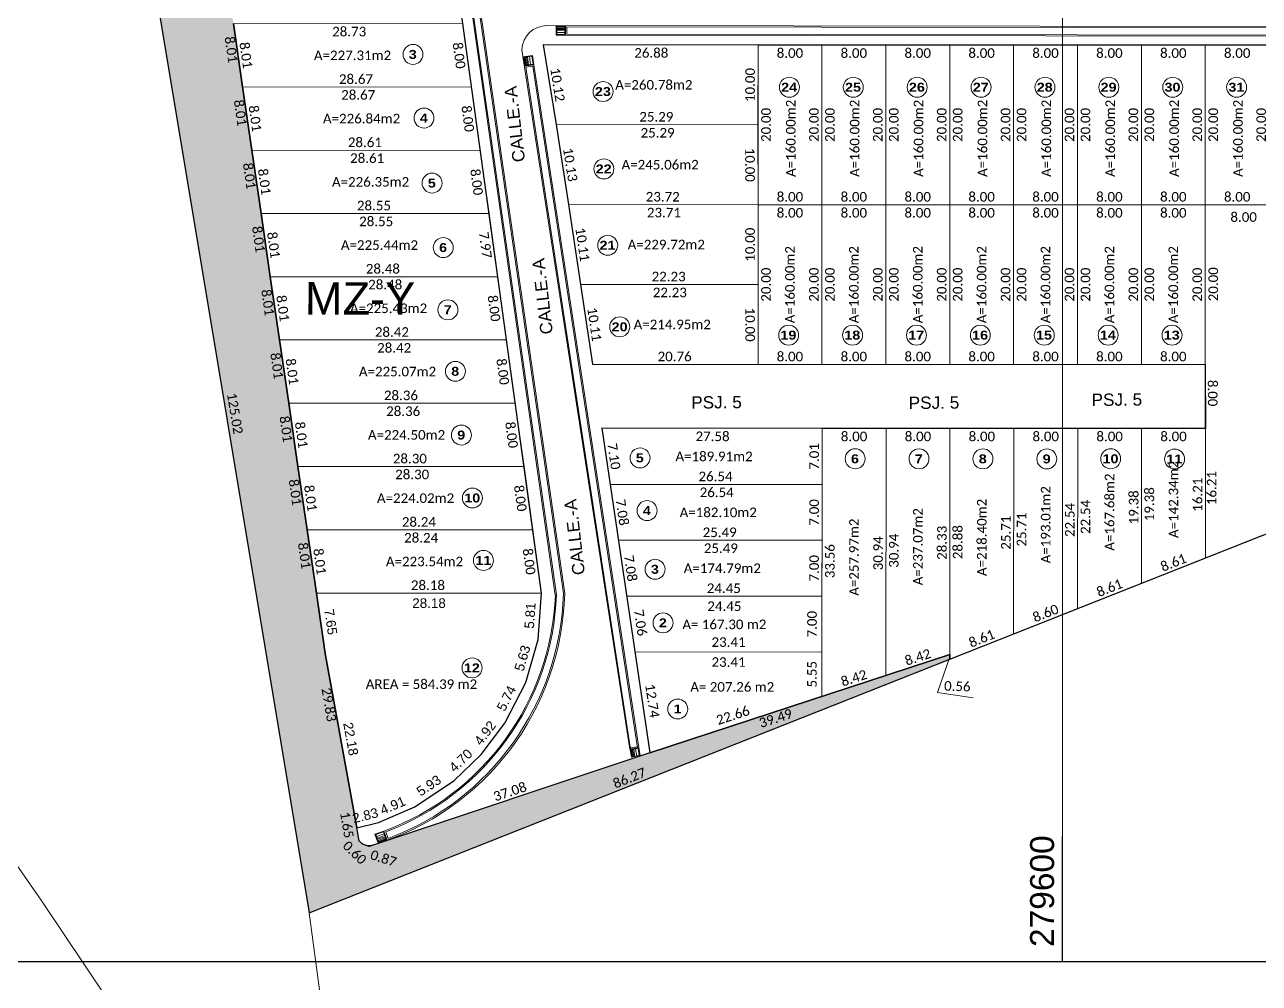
# Model space of a CAD drawing. Header units: inches. Extents: x 0 to 280406, y 0 to 9336832.
# Drawn here: x 279470.1 to 279624.6, y 9335876.8 to 9335996.8 of the extents above; entities that cross this region are included whole.
import ezdxf
from ezdxf.enums import TextEntityAlignment as Align

# ---------------------------------------------------------------- set-up
doc = ezdxf.new("R2010")
doc.units = ezdxf.units.IN
doc.header["$MEASUREMENT"] = 0
doc.linetypes.add('ACAD_ISO04W100', pattern=[30, 24, -3, 0, -3])
for name, color, linetype, lineweight in [('00-DISEÑO LOTES JOSE', 5, 'Continuous', 20), ('circulos', 7, 'Continuous', 15), ('corte vias', 21, 'ACAD_ISO04W100', 0), ('LOTES', 1, 'Continuous', 30), ('manzanas', 5, 'Continuous', 30), ('MANZANAS-ORIGINALES', 147, 'Continuous', 9), ('MATRIZ', 5, 'Continuous', 30), ('nombre de calles', 30, 'Continuous', 30), ('numero lote', 7, 'Continuous', 20)]:
    doc.layers.add(name, color=color, linetype=linetype, lineweight=lineweight)
for name, color, linetype in [('CENTRO', 6, 'Continuous'), ('COORD', 7, 'Continuous'), ('Cotas', 7, 'Continuous'), ('GRILLA', 7, 'Continuous'), ('textc', 255, 'Continuous')]:
    doc.layers.add(name, color=color, linetype=linetype)
doc.styles.add('Legend', font='calibri.ttf')
doc.styles.add('SAMUEL', font='')
doc.styles.get("Standard").update_dxf_attribs({"font": 'arial.ttf'})
doc.styles.add('ttt', font='swissko.ttf')
doc.styles.get('SAMUEL').set_extended_font_data('Arial Black')
doc.dimstyles.get("Standard").update_dxf_attribs({"dimtxt": 0.18, "dimasz": 0.18, "dimexe": 0.18, "dimexo": 0.0625, "dimgap": 0.09, "dimtad": 0, "dimtih": 1, "dimtoh": 1, "dimdec": 4, "dimzin": 0, "dimdsep": 46, "dimtxsty": 'Standard', "dimcen": 0.09, "dimadec": 0, "dimazin": 0, "dimtfac": 1, "dimtdec": 4, "dimtofl": 0, "dimtmove": 0, "dimatfit": 3, "dimfxl": 1, "dimtolj": 1, "dimtzin": 0, "dimarcsym": 0})

# ---------------------------------------------------------------- blocks, each defined once
blk = doc.blocks.new('sdfg')
at = {"layer": 'corte vias', "lineweight": 20}
for p, q in [((300052.29, 9335305.17), (300053.42, 9335305.56)), ((300052.68, 9335304.04), (300052.29, 9335305.17)), ((300053.42, 9335305.56), (300053.82, 9335304.43))]:
    blk.add_line(p, q, dxfattribs=at)
at = {"layer": 'MANZANAS-ORIGINALES'}
for p, q in [((300050.01, 9335305.95), (300050.3, 9335304.32)), ((300052.4, 9335305.12), (300053.37, 9335305.45)), ((300052.4, 9335305.12), (300052.77, 9335304.07)), ((300053.45, 9335305.22), (300052.48, 9335304.89)), ((300053.52, 9335304.99), (300052.56, 9335304.66)), ((300053.57, 9335304.86), (300052.61, 9335304.53)), ((300053.62, 9335304.73), (300052.65, 9335304.4)), ((300053.66, 9335304.6), (300052.7, 9335304.26)), ((300053.37, 9335305.45), (300053.73, 9335304.4)), ((300053.69, 9335304.5), (300052.73, 9335304.17)), ((300053.73, 9335304.41), (300052.76, 9335304.08))]:
    blk.add_line(p, q, dxfattribs=at)
for points in [[(300064.98, 9335420.06), (300064.98, 9335420.06), (300063.35, 9335414.69), (300074.83, 9335335.13)], [(300065.08, 9335419.87), (300063.51, 9335414.68), (300074.98, 9335335.15)], [(300065.08, 9335419.87), (300065.94, 9335419.61), (300064.35, 9335414.35), (300075.86, 9335335.32)], [(300064.98, 9335420.06), (300066.13, 9335419.71), (300064.5, 9335414.34), (300076.01, 9335335.34)]]:
    blk.add_lwpolyline(points, dxfattribs=at)
for points in [[(300052.09, 9335303.85, 0.324143), (300076.01, 9335335.34)], [(300053.42, 9335305.56, 0.303488), (300074.85, 9335335.13)], [(300074.98, 9335335.15, -0.302159), (300053.65, 9335305.47), (300053.94, 9335304.64, 0.304775), (300075.86, 9335335.32)]]:
    blk.add_lwpolyline(points, format="xyb", dxfattribs=at)
blk.add_arc((300051.54, 9335305.42), 1.66, 221.2272, 289.1919, dxfattribs=at)
blk = doc.blocks.new('*D13')
at = {"layer": 'COORD', "color": 0, "lineweight": -2, "transparency": 16777216}
blk.add_line((279600, 9335879.57), (279600, 9335895.17), dxfattribs=at)
at = {"layer": 'Defpoints', "color": 0, "transparency": 16777216}
for p in [(279600, 9335880.51), (279600, 9335879.51), (0, 0)]:
    blk.add_point(p, dxfattribs=at)
at = {"layer": 'COORD', "color": 0, "lineweight": 0, "transparency": 16777216, "insert": (279597.47, 9335888.34), "char_height": 3, "attachment_point": 5, "rotation": 90}
blk.add_mtext('\\A1;279600', dxfattribs=at)
blk = doc.blocks.new('*D14')
at = {"layer": 'COORD', "color": 0, "lineweight": -2, "transparency": 16777216}
blk.add_line((279600, 9336616.04), (279600, 9336600.44), dxfattribs=at)
at = {"layer": 'Defpoints', "color": 0, "transparency": 16777216}
for p in [(279600, 9336616.1), (279600, 9336615.1), (0, 0)]:
    blk.add_point(p, dxfattribs=at)
at = {"layer": 'COORD', "color": 0, "lineweight": 0, "transparency": 16777216, "insert": (279597.47, 9336607.27), "char_height": 3, "attachment_point": 5, "rotation": 90}
blk.add_mtext('\\A1;279600', dxfattribs=at)
blk = doc.blocks.new('*D15')
at = {"layer": 'COORD', "color": 0, "lineweight": -2, "transparency": 16777216}
blk.add_line((279750, 9335879.57), (279750, 9335895.17), dxfattribs=at)
at = {"layer": 'Defpoints', "color": 0, "transparency": 16777216}
for p in [(279750, 9335880.51), (279750, 9335879.51), (0, 0)]:
    blk.add_point(p, dxfattribs=at)
at = {"layer": 'COORD', "color": 0, "lineweight": 0, "transparency": 16777216, "insert": (279747.47, 9335888.34), "char_height": 3, "attachment_point": 5, "rotation": 90}
blk.add_mtext('\\A1;279750', dxfattribs=at)
blk = doc.blocks.new('*D16')
at = {"layer": 'COORD', "color": 0, "lineweight": -2, "transparency": 16777216}
blk.add_line((279750, 9336616.04), (279750, 9336600.44), dxfattribs=at)
at = {"layer": 'Defpoints', "color": 0, "transparency": 16777216}
for p in [(279750, 9336616.1), (279750, 9336615.1), (0, 0)]:
    blk.add_point(p, dxfattribs=at)
at = {"layer": 'COORD', "color": 0, "lineweight": 0, "transparency": 16777216, "insert": (279747.47, 9336607.27), "char_height": 3, "attachment_point": 5, "rotation": 90}
blk.add_mtext('\\A1;279750', dxfattribs=at)
blk = doc.blocks.new('*D17')
at = {"layer": 'COORD', "color": 0, "lineweight": -2, "transparency": 16777216}
blk.add_line((279900, 9335879.57), (279900, 9335895.17), dxfattribs=at)
at = {"layer": 'Defpoints', "color": 0, "transparency": 16777216}
for p in [(279900, 9335880.51), (279900, 9335879.51), (0, 0)]:
    blk.add_point(p, dxfattribs=at)
at = {"layer": 'COORD', "color": 0, "lineweight": 0, "transparency": 16777216, "insert": (279897.47, 9335888.34), "char_height": 3, "attachment_point": 5, "rotation": 90}
blk.add_mtext('\\A1;279900', dxfattribs=at)
blk = doc.blocks.new('*D18')
at = {"layer": 'COORD', "color": 0, "lineweight": -2, "transparency": 16777216}
blk.add_line((279900, 9336616.04), (279900, 9336600.44), dxfattribs=at)
at = {"layer": 'Defpoints', "color": 0, "transparency": 16777216}
for p in [(279900, 9336616.1), (279900, 9336615.1), (0, 0)]:
    blk.add_point(p, dxfattribs=at)
at = {"layer": 'COORD', "color": 0, "lineweight": 0, "transparency": 16777216, "insert": (279897.47, 9336607.27), "char_height": 3, "attachment_point": 5, "rotation": 90}
blk.add_mtext('\\A1;279900', dxfattribs=at)
blk = doc.blocks.new('*D20')
at = {"layer": 'COORD', "color": 0, "lineweight": -2, "transparency": 16777216}
blk.add_line((279995.36, 9336000), (279977.48, 9336000), dxfattribs=at)
at = {"layer": 'Defpoints', "color": 0, "transparency": 16777216}
for p in [(279994.42, 9336000), (279995.42, 9336000), (0, 0)]:
    blk.add_point(p, dxfattribs=at)
at = {"layer": 'COORD', "color": 0, "lineweight": 0, "transparency": 16777216, "insert": (279985.45, 9336002.53), "char_height": 3, "attachment_point": 5}
blk.add_mtext('\\A1;9336000', dxfattribs=at)
blk = doc.blocks.new('*D22')
at = {"layer": 'COORD', "color": 0, "lineweight": -2, "transparency": 16777216}
blk.add_line((279995.36, 9336150), (279977.48, 9336150), dxfattribs=at)
at = {"layer": 'Defpoints', "color": 0, "transparency": 16777216}
for p in [(279994.42, 9336150), (279995.42, 9336150), (0, 0)]:
    blk.add_point(p, dxfattribs=at)
at = {"layer": 'COORD', "color": 0, "lineweight": 0, "transparency": 16777216, "insert": (279985.45, 9336152.53), "char_height": 3, "attachment_point": 5}
blk.add_mtext('\\A1;9336150', dxfattribs=at)
blk = doc.blocks.new('*D24')
at = {"layer": 'COORD', "color": 0, "lineweight": -2, "transparency": 16777216}
blk.add_line((279995.36, 9336300), (279977.48, 9336300), dxfattribs=at)
at = {"layer": 'Defpoints', "color": 0, "transparency": 16777216}
for p in [(279994.42, 9336300), (279995.42, 9336300), (0, 0)]:
    blk.add_point(p, dxfattribs=at)
at = {"layer": 'COORD', "color": 0, "lineweight": 0, "transparency": 16777216, "insert": (279985.45, 9336302.53), "char_height": 3, "attachment_point": 5}
blk.add_mtext('\\A1;9336300', dxfattribs=at)
blk = doc.blocks.new('*D26')
at = {"layer": 'COORD', "color": 0, "lineweight": -2, "transparency": 16777216}
blk.add_line((279995.36, 9336450), (279977.48, 9336450), dxfattribs=at)
at = {"layer": 'Defpoints', "color": 0, "transparency": 16777216}
for p in [(279994.42, 9336450), (279995.42, 9336450), (0, 0)]:
    blk.add_point(p, dxfattribs=at)
at = {"layer": 'COORD', "color": 0, "lineweight": 0, "transparency": 16777216, "insert": (279985.45, 9336452.53), "char_height": 3, "attachment_point": 5}
blk.add_mtext('\\A1;9336450', dxfattribs=at)
blk = doc.blocks.new('*D28')
at = {"layer": 'COORD', "color": 0, "lineweight": -2, "transparency": 16777216}
blk.add_line((279995.36, 9336600), (279977.48, 9336600), dxfattribs=at)
at = {"layer": 'Defpoints', "color": 0, "transparency": 16777216}
for p in [(279994.42, 9336600), (279995.42, 9336600), (0, 0)]:
    blk.add_point(p, dxfattribs=at)
at = {"layer": 'COORD', "color": 0, "lineweight": 0, "transparency": 16777216, "insert": (279985.45, 9336602.53), "char_height": 3, "attachment_point": 5}
blk.add_mtext('\\A1;9336600', dxfattribs=at)

msp = doc.modelspace()

# ---------------------------------------------------------------- hatches: boundary and pattern name
at = {"layer": 'manzanas'}
h = msp.add_hatch(color=3, dxfattribs=at)
h.dxf.hatch_style = 1
h.paths.add_polyline_path([(279505.68, 9335885.64), (279585.89, 9335917.4), (279585.89, 9335917.96), (279548.35, 9335905.68), (279513.18, 9335893.95), (279512.36, 9335894.22), (279511.93, 9335894.64), (279511.64, 9335896.26), (279507.7, 9335918.09), (279506.6, 9335925.66), (279505.44, 9335933.58), (279504.28, 9335941.51), (279503.13, 9335949.44), (279501.97, 9335957.36), (279500.81, 9335965.28), (279499.66, 9335973.21), (279498.5, 9335981.13), (279497.34, 9335989.05), (279496.19, 9335996.97), (279495.03, 9336004.89), (279494.91, 9336005.72), (279497.68, 9336014.26), (279526.66, 9336014.33), (279528.27, 9336019.66), (279499.45, 9336019.69), (279501.94, 9336027.35), (279504.42, 9336035.01), (279506.91, 9336042.66), (279509.4, 9336050.32), (279511.9, 9336058.02), (279514.72, 9336065.64), (279517.55, 9336073.29), (279520.38, 9336080.95), (279523.21, 9336088.61), (279526.04, 9336096.26), (279528.87, 9336103.92), (279531.7, 9336111.58), (279534.53, 9336119.23), (279537.36, 9336126.89), (279540.19, 9336134.55), (279543.65, 9336143.93), (279545.62, 9336153.49), (279547.26, 9336161.31), (279548.84, 9336168.97), (279550.46, 9336176.63), (279552.06, 9336184.29), (279553.6, 9336191.67), (279555.59, 9336201.23), (279583.23, 9336201.47), (279584.77, 9336207.35), (279556.82, 9336207.11), (279557.51, 9336210.4), (279559.73, 9336226.98), (279562.14, 9336245.03), (279564.27, 9336260.92), (279566.28, 9336276.82), (279568.13, 9336292.71), (279570.91, 9336316.55), (279572.76, 9336332.44), (279574.72, 9336349.44), (279574.26, 9336349.45), (279560.94, 9336348.33), (279545.04, 9336347), (279546.95, 9336369.69), (279547.62, 9336377.63), (279548.35, 9336386.19), (279557.88, 9336405.48), (279564.79, 9336419.48), (279568.15, 9336426.48), (279577.5, 9336447.48), (279586.84, 9336468.48), (279593.07, 9336482.48), (279596.2, 9336489.48), (279599.74, 9336496.48), (279603.79, 9336504.48), (279611.9, 9336520.48), (279623.31, 9336520.48), (279612.05, 9336529.38), (279611.19, 9336528.07), (279587.54, 9336481.36), (279558.71, 9336416.55), (279539.78, 9336378.25), (279536.48, 9336339.06), (279565.69, 9336341.51), (279554.87, 9336261.67), (279537.78, 9336157.13), (279536.85, 9336148.55), (279533.04, 9336137.17), (279485.13, 9336008.96)])
h.paths.add_polyline_path([(279550.73, 9336212.51, -1), (279553.22, 9336212.51, -1)], flags=16)
h.paths.add_polyline_path([(279510.98, 9336017.95), (279515.91, 9336017.94), (279515.91, 9336019.79), (279510.99, 9336019.79)], flags=24)
h.paths.add_polyline_path([(279566.69, 9336201.53), (279571.61, 9336201.57), (279571.6, 9336203.42), (279566.67, 9336203.38)], flags=24)
h.paths.add_polyline_path([(279614.65, 9336520.65), (279619.57, 9336520.65), (279619.57, 9336522.46), (279614.65, 9336522.46)], flags=24)
h.paths.add_polyline_path([(279547.64, 9336184.05), (279550, 9336195.15), (279548.19, 9336195.53), (279545.84, 9336184.44)], flags=24)
h.paths.add_polyline_path([(279606.32, 9336509.43), (279608.55, 9336513.82), (279606.9, 9336514.65), (279604.68, 9336510.26)], flags=25)
h.paths.add_polyline_path([(279600.62, 9336498.27), (279602.42, 9336501.8), (279600.77, 9336502.64), (279598.98, 9336499.1)], flags=24)
h.paths.add_polyline_path([(279596.89, 9336490.94), (279598.68, 9336494.47), (279597.03, 9336495.31), (279595.24, 9336491.77)], flags=24)
h.paths.add_polyline_path([(279593.71, 9336484.01), (279595.33, 9336487.63), (279593.64, 9336488.38), (279592.03, 9336484.76)], flags=24)
h.paths.add_polyline_path([(279588.56, 9336472.43), (279590.56, 9336476.93), (279588.87, 9336477.68), (279586.87, 9336473.18)], flags=24)
h.paths.add_polyline_path([(279581.15, 9336455.77), (279583.16, 9336460.27), (279581.47, 9336461.02), (279579.47, 9336456.52)], flags=24)
h.paths.add_polyline_path([(279571.18, 9336433.96), (279573.18, 9336438.46), (279571.49, 9336439.21), (279569.49, 9336434.71)], flags=24)
h.paths.add_polyline_path([(279565.73, 9336421.56), (279567.44, 9336425.13), (279565.81, 9336425.91), (279564.1, 9336422.34)], flags=24)
h.paths.add_polyline_path([(279559.78, 9336409.69), (279561.96, 9336414.11), (279560.3, 9336414.92), (279558.12, 9336410.51)], flags=24)
h.paths.add_polyline_path([(279551.06, 9336392.59), (279553.24, 9336397), (279551.59, 9336397.82), (279549.4, 9336393.4)], flags=24)
h.paths.add_polyline_path([(279547.81, 9336380.42), (279548.15, 9336384.37), (279546.31, 9336384.53), (279545.98, 9336380.58)], flags=24)
h.paths.add_polyline_path([(279546.94, 9336370.64), (279547.27, 9336374.59), (279545.44, 9336374.74), (279545.1, 9336370.79)], flags=24)
h.paths.add_polyline_path([(279545.64, 9336355.28), (279546.05, 9336360.18), (279544.23, 9336360.34), (279543.81, 9336355.43)], flags=24)
h.paths.add_polyline_path([(279550.56, 9336345.54), (279555.47, 9336345.95), (279555.32, 9336347.79), (279550.41, 9336347.37)], flags=24)
h.paths.add_polyline_path([(279565.08, 9336346.77), (279569.99, 9336347.18), (279569.84, 9336349.02), (279564.93, 9336348.61)], flags=24)
h.paths.add_polyline_path([(279571.24, 9336347.58), (279575.21, 9336347.49), (279575.25, 9336349.34), (279571.29, 9336349.43)], flags=24)
h.paths.add_polyline_path([(279573.34, 9336337.07), (279573.9, 9336341.95), (279572.1, 9336342.16), (279571.53, 9336337.28)], flags=25)
h.paths.add_polyline_path([(279571.4, 9336320.8), (279571.97, 9336325.69), (279570.14, 9336325.91), (279569.57, 9336321.02)], flags=24)
h.paths.add_polyline_path([(279569.3, 9336301.86), (279569.87, 9336306.75), (279568.04, 9336306.97), (279567.47, 9336302.08)], flags=25)
h.paths.add_polyline_path([(279566.68, 9336280.17), (279567.25, 9336285.06), (279565.42, 9336285.27), (279564.85, 9336280.38)], flags=25)
h.paths.add_polyline_path([(279564.87, 9336265.36), (279565.49, 9336270.25), (279563.66, 9336270.48), (279563.04, 9336265.59)], flags=25)
h.paths.add_polyline_path([(279562.71, 9336249.26), (279563.36, 9336254.14), (279561.54, 9336254.39), (279560.88, 9336249.5)], flags=25)
h.paths.add_polyline_path([(279560.41, 9336232.45), (279561.06, 9336237.34), (279559.23, 9336237.58), (279558.58, 9336232.7)], flags=24)
h.paths.add_polyline_path([(279558.21, 9336215.32), (279558.87, 9336220.2), (279557.04, 9336220.44), (279556.39, 9336215.56)], flags=24)
h.paths.add_polyline_path([(279556.72, 9336207.06), (279557.53, 9336210.94), (279555.73, 9336211.32), (279554.92, 9336207.44)], flags=24)
h.paths.add_polyline_path([(279567.61, 9336205.6), (279572.54, 9336205.64), (279572.52, 9336207.49), (279567.6, 9336207.45)], flags=24)
h.paths.add_polyline_path([(279583.52, 9336201.77), (279584.52, 9336205.61), (279582.74, 9336206.07), (279581.73, 9336202.24)], flags=25)
h.paths.add_polyline_path([(279554.51, 9336193.51), (279555.32, 9336197.39), (279553.52, 9336197.77), (279552.71, 9336193.89)], flags=25)
h.paths.add_polyline_path([(279552.5, 9336185.3), (279553.31, 9336189.18), (279551.52, 9336189.55), (279550.71, 9336185.67)], flags=25)
h.paths.add_polyline_path([(279550.8, 9336178.59), (279551.61, 9336182.48), (279549.8, 9336182.85), (279548.99, 9336178.97)], flags=24)
h.paths.add_polyline_path([(279549.66, 9336171.54), (279550.48, 9336175.42), (279548.68, 9336175.81), (279547.85, 9336171.93)], flags=25)
h.paths.add_polyline_path([(279547.78, 9336163.87), (279548.59, 9336167.75), (279546.78, 9336168.12), (279545.98, 9336164.24)], flags=25)
h.paths.add_polyline_path([(279546.15, 9336156.37), (279546.96, 9336160.25), (279545.15, 9336160.63), (279544.34, 9336156.75)], flags=24)
h.paths.add_polyline_path([(279544.42, 9336147.69), (279545.23, 9336151.57), (279543.42, 9336151.94), (279542.62, 9336148.06)], flags=25)
h.paths.add_polyline_path([(279541.26, 9336137.49), (279542.96, 9336142.11), (279541.23, 9336142.75), (279539.53, 9336138.12)], flags=24)
h.paths.add_polyline_path([(279538.47, 9336129.8), (279539.84, 9336133.52), (279538.11, 9336134.16), (279536.74, 9336130.44)], flags=25)
h.paths.add_polyline_path([(279535.67, 9336122.14), (279537.04, 9336125.86), (279535.31, 9336126.5), (279533.94, 9336122.78)], flags=25)
h.paths.add_polyline_path([(279532.86, 9336114.48), (279534.24, 9336118.2), (279532.51, 9336118.84), (279531.13, 9336115.12)], flags=25)
h.paths.add_polyline_path([(279530.05, 9336106.82), (279531.43, 9336110.54), (279529.7, 9336111.18), (279528.32, 9336107.46)], flags=25)
h.paths.add_polyline_path([(279527.24, 9336099.16), (279528.61, 9336102.88), (279526.88, 9336103.52), (279525.51, 9336099.8)], flags=25)
h.paths.add_polyline_path([(279524.42, 9336091.5), (279525.8, 9336095.22), (279524.07, 9336095.86), (279522.69, 9336092.14)], flags=25)
h.paths.add_polyline_path([(279521.6, 9336083.84), (279522.98, 9336087.56), (279521.25, 9336088.2), (279519.87, 9336084.48)], flags=25)
h.paths.add_polyline_path([(279518.78, 9336076.18), (279520.16, 9336079.9), (279518.43, 9336080.54), (279517.05, 9336076.82)], flags=25)
h.paths.add_polyline_path([(279515.96, 9336068.52), (279517.33, 9336072.24), (279515.6, 9336072.88), (279514.23, 9336069.16)], flags=25)
h.paths.add_polyline_path([(279513.14, 9336060.88), (279514.52, 9336064.6), (279512.79, 9336065.24), (279511.41, 9336061.52)], flags=25)
h.paths.add_polyline_path([(279510.57, 9336053.23), (279511.8, 9336057), (279510.04, 9336057.57), (279508.82, 9336053.8)], flags=25)
h.paths.add_polyline_path([(279508.08, 9336045.55), (279509.3, 9336049.33), (279507.55, 9336049.9), (279506.33, 9336046.12)], flags=25)
h.paths.add_polyline_path([(279505.6, 9336037.89), (279506.82, 9336041.67), (279505.07, 9336042.24), (279503.84, 9336038.46)], flags=25)
h.paths.add_polyline_path([(279503.11, 9336030.24), (279504.34, 9336034.01), (279502.58, 9336034.58), (279501.36, 9336030.81)], flags=25)
h.paths.add_polyline_path([(279500.45, 9336022.5), (279501.68, 9336026.27), (279499.92, 9336026.84), (279498.7, 9336023.07)], flags=25)
h.paths.add_polyline_path([(279526.84, 9336015.16), (279527.98, 9336018.95), (279526.25, 9336019.48), (279525.1, 9336015.69)], flags=24)
h.paths.add_polyline_path([(279509.9, 9336014.34), (279514.82, 9336014.36), (279514.82, 9336016.2), (279509.89, 9336016.19)], flags=24)
h.paths.add_polyline_path([(279495.75, 9336008.52), (279496.97, 9336012.3), (279495.22, 9336012.86), (279493.99, 9336009.09)], flags=24)
h.paths.add_polyline_path([(279492.66, 9336007.86), (279493.24, 9336003.93), (279495.06, 9336004.2), (279494.49, 9336008.12)], flags=24)
h.paths.add_polyline_path([(279493.58, 9336003.47), (279494.16, 9335999.55), (279495.98, 9335999.81), (279495.41, 9336003.74)], flags=24)
h.paths.add_polyline_path([(279494.72, 9335995.55), (279495.3, 9335991.63), (279497.12, 9335991.89), (279496.55, 9335995.82)], flags=24)
h.paths.add_polyline_path([(279495.86, 9335987.63), (279496.44, 9335983.71), (279498.26, 9335983.98), (279497.69, 9335987.9)], flags=24)
h.paths.add_polyline_path([(279497.01, 9335979.71), (279497.58, 9335975.79), (279499.41, 9335976.06), (279498.83, 9335979.98)], flags=24)
h.paths.add_polyline_path([(279498.15, 9335971.8), (279498.72, 9335967.87), (279500.55, 9335968.14), (279499.98, 9335972.06)], flags=24)
h.paths.add_polyline_path([(279499.3, 9335963.88), (279499.87, 9335959.95), (279501.69, 9335960.22), (279501.12, 9335964.14)], flags=24)
h.paths.add_polyline_path([(279500.44, 9335955.95), (279501.01, 9335952.03), (279502.84, 9335952.3), (279502.27, 9335956.22)], flags=24)
h.paths.add_polyline_path([(279501.59, 9335948.03), (279502.16, 9335944.1), (279503.99, 9335944.37), (279503.41, 9335948.3)], flags=24)
h.paths.add_polyline_path([(279502.74, 9335940.1), (279503.31, 9335936.18), (279505.13, 9335936.45), (279504.56, 9335940.37)], flags=24)
h.paths.add_polyline_path([(279503.88, 9335932.18), (279504.46, 9335928.26), (279506.28, 9335928.52), (279505.71, 9335932.45)], flags=24)
h.paths.add_polyline_path([(279506.84, 9335913.96), (279507.67, 9335909.11), (279509.49, 9335909.42), (279508.66, 9335914.28)], flags=24)
h.paths.add_polyline_path([(279509.16, 9335898.44), (279509.84, 9335894.53), (279511.66, 9335894.85), (279510.98, 9335898.75)], flags=24)
h.paths.add_polyline_path([(279509.33, 9335893.89), (279512.17, 9335891.12), (279513.45, 9335892.44), (279510.61, 9335895.21)], flags=24)
h.paths.add_polyline_path([(279512.82, 9335892.19), (279516.59, 9335890.95), (279517.16, 9335892.7), (279513.4, 9335893.94)], flags=24)
h.paths.add_polyline_path([(279562.04, 9335908.34), (279566.72, 9335909.87), (279566.15, 9335911.63), (279561.47, 9335910.1)], flags=24)
h.paths.add_polyline_path([(279543.83, 9335900.76), (279548.41, 9335902.57), (279547.73, 9335904.28), (279543.15, 9335902.47)], flags=24)
h.paths.add_polyline_path([(279495, 9335950.9), (279495.96, 9335945.09), (279497.78, 9335945.4), (279496.82, 9335951.2)], flags=24)
h.paths.add_polyline_path([(279510.21, 9336070.64), (279512.27, 9336076.15), (279510.54, 9336076.8), (279508.48, 9336071.29)], flags=24)
h.paths.add_polyline_path([(279536.17, 9336140.95), (279537.73, 9336145.62), (279535.98, 9336146.21), (279534.42, 9336141.54)], flags=24)
h.paths.add_polyline_path([(279538.91, 9336151.62), (279539.33, 9336155.56), (279537.5, 9336155.76), (279537.07, 9336151.82)], flags=24)
h.paths.add_polyline_path([(279547.38, 9336205.26), (279548.33, 9336211.06), (279546.51, 9336211.36), (279545.56, 9336205.55)], flags=24)
h.paths.add_polyline_path([(279561.68, 9336297.85), (279562.34, 9336302.73), (279560.51, 9336302.98), (279559.85, 9336298.1)], flags=24)
h.paths.add_polyline_path([(279539.6, 9336355.12), (279540.01, 9336360.03), (279538.18, 9336360.18), (279537.76, 9336355.28)], flags=24)
h.paths.add_polyline_path([(279549.35, 9336393.79), (279551.53, 9336398.2), (279549.88, 9336399.01), (279547.71, 9336394.6)], flags=24)
h.paths.add_polyline_path([(279573.56, 9336445.34), (279575.56, 9336449.84), (279573.88, 9336450.59), (279571.88, 9336446.09)], flags=24)
h.paths.add_polyline_path([(279599.3, 9336500.99), (279601.52, 9336505.38), (279599.87, 9336506.22), (279597.65, 9336501.82)], flags=24)
h.paths.add_polyline_path([(279611.58, 9336525.11), (279613.75, 9336528.43), (279612.22, 9336529.43), (279610.05, 9336526.12)], flags=9)
h.paths.add_polyline_path([(279614.97, 9336524.75), (279618.83, 9336521.7), (279619.97, 9336523.15), (279616.11, 9336526.2)], flags=24)
h.paths.add_polyline_path([(279551.14, 9336211.66), (279552.76, 9336211.67), (279552.75, 9336213.38), (279551.14, 9336213.37)], flags=8)
h.paths.add_polyline_path([(279553.4, 9336236.04), (279549.24, 9336215.45), (279555.22, 9336214.25), (279559.37, 9336234.83)], flags=24)

# ---------------------------------------------------------------- linework, layer by layer
at = {"layer": '00-DISEÑO LOTES JOSE', "color": 1, "ltscale": 2}
for points in [[(279546.79, 9335906.43), (279545.91, 9335906.27)], [(279548.79, 9335902.73), (279548.79, 9335902.73)]]:
    msp.add_lwpolyline(points, dxfattribs=at)
at = {"layer": 'CENTRO', "color": 0, "lineweight": 5}
for points in [[(279512.55, 9335834.31), (279505.68, 9335885.64), (279485.13, 9336008.96), (279533.04, 9336137.17), (279536.85, 9336148.55), (279537.78, 9336157.13), (279554.87, 9336261.67), (279565.69, 9336341.51), (279536.48, 9336339.06), (279443.61, 9336313.19), (279443.61, 9336313.2), (279393.44, 9336299.7), (279348.07, 9336285.67), (279344.3, 9336207.93), (279385.4, 9336111.94), (279371.94, 9336034.53), (279417.7, 9335965.44), (279472.11, 9335887.22), (279488.66, 9335862.57), (279495.92, 9335850.53), (279500.43, 9335844.17), (279504.85, 9335838), (279507.79, 9335834.31)], [(279793.88, 9335834.31), (279854.1, 9335879.98), (279889.68, 9335907.74), (279925.79, 9335940.03), (279937.02, 9335948.53), (279928.08, 9336052.89), (279505.68, 9335885.64), (279512.55, 9335834.31)]]:
    msp.add_lwpolyline(points, dxfattribs=at)
at = {"layer": 'circulos', "color": 250}
for centre in [(279518.68, 9335993.11), (279542.48, 9335988.46), (279565.81, 9335989), (279573.81, 9335989), (279581.81, 9335989), (279589.81, 9335989), (279597.81, 9335989), (279605.81, 9335989), (279613.81, 9335989), (279621.81, 9335989), (279520.06, 9335985.14), (279542.58, 9335978.77), (279521.07, 9335977), (279522.47, 9335968.92), (279543.06, 9335969.21), (279523.05, 9335961.13), (279544.57, 9335959), (279565.72, 9335957.96), (279573.72, 9335957.96), (279581.72, 9335957.96), (279589.72, 9335957.96), (279597.72, 9335957.96), (279605.72, 9335957.96), (279613.72, 9335957.96), (279523.99, 9335953.43), (279524.74, 9335945.45), (279547.11, 9335942.59), (279574.04, 9335942.48), (279582.04, 9335942.47), (279590.04, 9335942.47), (279598.04, 9335942.46), (279606.04, 9335942.48), (279614.04, 9335942.45), (279526.12, 9335937.57), (279547.99, 9335935.99), (279527.5, 9335929.75), (279548.99, 9335928.64), (279549.99, 9335921.94), (279526.08, 9335916.3), (279551.83, 9335911.15)]:
    msp.add_circle(centre, 1.25, dxfattribs=at)
at = {"layer": 'corte vias', "lineweight": 20}
for p, q in [((279536.59, 9335995.52), (279536.59, 9335996.72)), ((279537.79, 9335996.72), (279537.79, 9335995.51)), ((279537.79, 9335995.51), (279536.59, 9335995.52)), ((279533.65, 9335992.98), (279532.45, 9335992.81)), ((279533.82, 9335991.8), (279533.65, 9335992.98)), ((279532.63, 9335991.63), (279533.82, 9335991.8)), ((279545.82, 9335906.13), (279546.96, 9335906.31)), ((279546.96, 9335906.31), (279547.12, 9335905.32))]:
    msp.add_line(p, q, dxfattribs=at)
msp.add_lwpolyline([(279547.02, 9335905.31), (279547.12, 9335905.32)], dxfattribs=at)
at = {"layer": 'GRILLA', "lineweight": 0}
msp.add_line((279600, 9335879.51), (279600, 9336628.63), dxfattribs=at)
at = {"layer": 'LOTES', "lineweight": 13, "flags": 128}
for points in [[(279485.13, 9336008.96), (279505.68, 9335885.64), (279585.89, 9335917.4), (279585.89, 9335917.96), (279548.35, 9335905.68), (279513.18, 9335893.95), (279512.36, 9335894.22), (279511.93, 9335894.64), (279511.64, 9335896.26), (279507.7, 9335918.09), (279506.6, 9335925.66), (279505.44, 9335933.58), (279504.28, 9335941.51), (279503.13, 9335949.44), (279501.97, 9335957.36), (279500.81, 9335965.28), (279499.66, 9335973.21), (279498.5, 9335981.13), (279497.34, 9335989.05), (279496.19, 9335996.97)], [(279569.91, 9335946.28), (279577.91, 9335946.28), (279577.89, 9335915.34), (279569.89, 9335912.72), (279569.91, 9335946.28)], [(279569.89, 9335912.72), (279569.91, 9335946.28), (279577.91, 9335946.28), (279577.89, 9335915.34)], [(279577.89, 9335915.34), (279577.91, 9335946.28), (279585.91, 9335946.28), (279585.89, 9335917.96)], [(279577.91, 9335946.28), (279585.91, 9335946.28), (279585.89, 9335917.96), (279577.89, 9335915.34), (279577.91, 9335946.28)], [(279585.89, 9335917.4), (279585.91, 9335946.28)], [(279593.91, 9335946.28), (279593.89, 9335920.57)], [(279601.89, 9335923.74), (279601.91, 9335946.28)], [(279546.48, 9335918.27), (279548.35, 9335905.68), (279569.89, 9335912.72), (279569.89, 9335918.27), (279546.48, 9335918.29)]]:
    msp.add_lwpolyline(points, dxfattribs=at)
for points in [[(279496.19, 9335996.97), (279524.92, 9335996.94), (279526.01, 9335989.02), (279497.34, 9335989.05)], [(279535, 9335994.32), (279561.88, 9335994.28), (279561.87, 9335984.28), (279536.59, 9335984.32)], [(279561.88, 9335994.28), (279569.88, 9335994.28), (279569.88, 9335974.28), (279561.88, 9335974.28)], [(279569.88, 9335994.28), (279577.88, 9335994.28), (279577.88, 9335974.28), (279569.88, 9335974.28)], [(279577.88, 9335994.28), (279585.88, 9335994.28), (279585.88, 9335974.28), (279577.88, 9335974.28)], [(279585.88, 9335994.28), (279593.88, 9335994.28), (279593.88, 9335974.28), (279585.88, 9335974.28)], [(279593.88, 9335994.28), (279601.88, 9335994.28), (279601.88, 9335974.28), (279593.88, 9335974.28)], [(279601.88, 9335994.28), (279609.88, 9335994.28), (279609.88, 9335974.28), (279601.88, 9335974.28)], [(279609.88, 9335994.28), (279617.88, 9335994.28), (279617.88, 9335974.28), (279609.88, 9335974.28)], [(279617.88, 9335994.28), (279625.88, 9335994.28), (279625.88, 9335974.28), (279617.88, 9335974.28)], [(279497.34, 9335989.05), (279526.01, 9335989.02), (279527.11, 9335981.09), (279498.5, 9335981.13)], [(279536.59, 9335984.32), (279561.87, 9335984.28), (279561.88, 9335974.28), (279538.17, 9335974.31)], [(279498.5, 9335981.13), (279527.11, 9335981.09), (279528.2, 9335973.17), (279499.66, 9335973.21)], [(279538.17, 9335974.31), (279561.88, 9335974.28), (279561.88, 9335964.28), (279539.65, 9335964.31)], [(279561.88, 9335974.28), (279569.88, 9335974.28), (279569.88, 9335954.28), (279561.88, 9335954.28)], [(279569.88, 9335974.28), (279577.88, 9335974.28), (279577.88, 9335954.28), (279569.88, 9335954.28)], [(279577.88, 9335974.28), (279585.88, 9335974.28), (279585.88, 9335954.28), (279577.88, 9335954.28)], [(279585.88, 9335974.28), (279593.88, 9335974.28), (279593.88, 9335954.28), (279585.88, 9335954.28)], [(279593.88, 9335974.28), (279601.88, 9335974.28), (279601.88, 9335954.28), (279593.88, 9335954.28)], [(279601.88, 9335974.28), (279609.88, 9335974.28), (279609.88, 9335954.28), (279601.88, 9335954.28)], [(279609.88, 9335974.28), (279617.88, 9335974.28), (279617.88, 9335954.28), (279609.88, 9335954.28)], [(279700.8, 9335962.9), (279700.8, 9335964.28), (279680.62, 9335964.28), (279680.61, 9335974.28), (279673.88, 9335974.28), (279665.88, 9335974.28), (279657.88, 9335974.28), (279649.88, 9335974.28), (279641.88, 9335974.28), (279633.88, 9335974.28), (279625.88, 9335974.28), (279617.88, 9335974.28), (279617.88, 9335954.28), (279617.91, 9335946.28), (279617.9, 9335930.08)], [(279499.66, 9335973.21), (279528.2, 9335973.17), (279529.3, 9335965.28), (279500.81, 9335965.28)], [(279500.81, 9335965.28), (279529.3, 9335965.28), (279530.39, 9335957.36), (279501.97, 9335957.36)], [(279539.65, 9335964.31), (279561.88, 9335964.28), (279561.9, 9335954.28), (279541.14, 9335954.31)], [(279501.97, 9335957.36), (279530.39, 9335957.36), (279531.49, 9335949.43), (279503.13, 9335949.44)], [(279503.13, 9335949.44), (279531.49, 9335949.43), (279532.59, 9335941.51), (279504.28, 9335941.51)], [(279503.13, 9335949.44), (279531.49, 9335949.43), (279532.59, 9335941.51), (279504.28, 9335941.51)], [(279542.33, 9335946.3), (279569.91, 9335946.28), (279569.9, 9335939.27), (279543.37, 9335939.27)], [(279577.91, 9335946.28), (279569.91, 9335946.28), (279569.89, 9335912.72), (279577.89, 9335915.34)], [(279585.91, 9335946.28), (279577.91, 9335946.28), (279577.89, 9335915.34), (279585.89, 9335917.96)], [(279593.91, 9335946.28), (279585.91, 9335946.28), (279585.89, 9335917.4), (279593.89, 9335920.57)], [(279601.91, 9335946.28), (279593.91, 9335946.28), (279593.89, 9335920.57), (279601.89, 9335923.74)], [(279609.91, 9335946.28), (279601.91, 9335946.28), (279601.89, 9335923.74), (279609.89, 9335926.91)], [(279617.91, 9335946.28), (279609.91, 9335946.28), (279609.89, 9335926.91), (279617.9, 9335930.08)], [(279504.28, 9335941.51), (279532.59, 9335941.51), (279533.68, 9335933.58), (279505.44, 9335933.58)], [(279504.28, 9335941.51), (279532.59, 9335941.51), (279533.68, 9335933.58), (279505.44, 9335933.58)], [(279543.37, 9335939.27), (279569.9, 9335939.27), (279569.9, 9335932.27), (279544.41, 9335932.27)], [(279505.44, 9335933.58), (279533.68, 9335933.58), (279534.78, 9335925.66), (279506.6, 9335925.66)], [(279544.41, 9335932.27), (279569.9, 9335932.27), (279569.89, 9335925.27), (279545.45, 9335925.27)], [(279534.37, 9335919.87), (279534.78, 9335925.66), (279506.6, 9335925.66), (279507.7, 9335918.09), (279511.64, 9335896.26), (279514.38, 9335896.96), (279518.9, 9335898.88), (279523.82, 9335902.18), (279527.22, 9335905.44), (279530.19, 9335909.36), (279532.8, 9335914.47)]]:
    msp.add_lwpolyline(points, close=True, dxfattribs=at)
at = {"layer": 'manzanas'}
for points in [[(279422.77, 9336628.63), (279995.42, 9336628.63), (279995.42, 9335879.51), (279422.77, 9335879.51)], [(279535, 9335994.32), (279536.59, 9335984.32), (279538.17, 9335974.31), (279539.65, 9335964.31), (279541.14, 9335954.31), (279617.88, 9335954.28), (279617.88, 9335946.28), (279542.33, 9335946.3), (279548.35, 9335905.68), (279585.89, 9335917.96), (279585.89, 9335917.4), (279700.8, 9335962.9), (279700.8, 9335994.28), (279561.88, 9335994.28)]]:
    msp.add_lwpolyline(points, close=True, dxfattribs=at)
for points in [[(279485.13, 9336008.96), (279505.68, 9335885.64), (279585.89, 9335917.4), (279585.89, 9335917.96), (279548.35, 9335905.68), (279513.18, 9335893.95), (279512.36, 9335894.22), (279511.93, 9335894.64), (279511.64, 9335896.26), (279507.7, 9335918.09), (279506.6, 9335925.66), (279505.44, 9335933.58), (279504.28, 9335941.51), (279503.13, 9335949.44), (279501.97, 9335957.36), (279500.81, 9335965.28), (279499.66, 9335973.21), (279498.5, 9335981.13), (279497.34, 9335989.05), (279496.19, 9335996.97)], [(279496.19, 9335996.97), (279497.34, 9335989.05), (279498.5, 9335981.13), (279499.66, 9335973.21), (279500.81, 9335965.28), (279501.97, 9335957.36), (279503.13, 9335949.44), (279504.28, 9335941.51), (279505.44, 9335933.58), (279506.6, 9335925.66), (279507.7, 9335918.09), (279511.64, 9335896.26), (279514.38, 9335896.96), (279518.9, 9335898.88), (279523.82, 9335902.18), (279527.22, 9335905.44), (279530.19, 9335909.36), (279532.8, 9335914.47), (279534.37, 9335919.87), (279534.78, 9335925.66), (279523.82, 9336004.86)], [(279617.88, 9335954.28), (279617.91, 9335946.28)], [(279511.64, 9335896.26), (279507.7, 9335918.09), (279506.6, 9335925.66)]]:
    msp.add_lwpolyline(points, dxfattribs=at)
at = {"layer": 'manzanas', "color": 1, "lineweight": 9}
msp.add_lwpolyline([(279585.89, 9335917.7), (279584.35, 9335913.22), (279588.82, 9335912.56)], dxfattribs=at)
at = {"layer": 'MANZANAS-ORIGINALES'}
for p, q in [((279535.46, 9335996.72), (279697.66, 9335996.5)), ((279536.68, 9335995.61), (279536.68, 9335996.72)), ((279536.68, 9335996.71), (279537.7, 9335996.7)), ((279536.68, 9335996.61), (279537.7, 9335996.6)), ((279536.68, 9335996.51), (279537.7, 9335996.5)), ((279536.68, 9335996.37), (279537.7, 9335996.36)), ((279536.68, 9335996.23), (279537.7, 9335996.22)), ((279536.68, 9335996.09), (279537.7, 9335996.08)), ((279536.68, 9335995.85), (279537.7, 9335995.84)), ((279536.68, 9335995.61), (279537.7, 9335995.6)), ((279537.7, 9335995.6), (279537.7, 9335996.72)), ((279537.79, 9335995.51), (279537.79, 9335996.72)), ((279537.79, 9335995.51), (279697.66, 9335995.3)), ((279545.82, 9335906.13), (279532.31, 9335993.7)), ((279533.57, 9335992.87), (279532.46, 9335992.72)), ((279532.64, 9335991.73), (279532.5, 9335992.72)), ((279532.72, 9335991.74), (279532.58, 9335992.73)), ((279532.8, 9335991.75), (279532.66, 9335992.74)), ((279532.88, 9335991.76), (279532.74, 9335992.75)), ((279533.01, 9335991.78), (279532.88, 9335992.77)), ((279533.15, 9335991.8), (279533.01, 9335992.79)), ((279533.39, 9335991.84), (279533.25, 9335992.83)), ((279533.71, 9335991.88), (279533.57, 9335992.87)), ((279532.61, 9335991.73), (279533.71, 9335991.88)), ((279533.82, 9335991.8), (279532.63, 9335991.63)), ((279533.69, 9335991.63), (279532.8, 9335991.5)), ((279545.93, 9335906.14), (279532.8, 9335991.5)), ((279546.81, 9335906.29), (279533.69, 9335991.63)), ((279546.96, 9335906.31), (279533.82, 9335991.8)), ((279546.96, 9335906.31), (279545.83, 9335906.13)), ((279545.85, 9335906.03), (279546.87, 9335906.2)), ((279545.89, 9335906.04), (279546.03, 9335905.15)), ((279546.79, 9335906.43), (279545.91, 9335906.27)), ((279545.97, 9335906.05), (279546.11, 9335905.16)), ((279546.05, 9335906.06), (279546.19, 9335905.17)), ((279546.18, 9335906.09), (279546.33, 9335905.2)), ((279546.32, 9335906.11), (279546.47, 9335905.22)), ((279546.56, 9335906.15), (279546.71, 9335905.26)), ((279546.87, 9335906.2), (279547.02, 9335905.31)), ((279547.02, 9335905.31), (279545.98, 9335905.14))]:
    msp.add_line(p, q, dxfattribs=at)
msp.add_lwpolyline([(279697.66, 9335995.45), (279537.93, 9335995.66), (279537.93, 9335996.57), (279697.66, 9335996.36)], dxfattribs=at)
msp.add_arc((279535.45, 9335993.58), 3.14, 89.9091, 177.8543, dxfattribs=at)
at = {"layer": 'MATRIZ'}
msp.add_lwpolyline([(279554.87, 9336261.67), (279537.78, 9336157.13), (279536.85, 9336148.55), (279533.04, 9336137.17), (279485.13, 9336008.96), (279505.68, 9335885.64), (279928.08, 9336052.89), (279930.66, 9336053.91), (279929.98, 9336063.81), (279929.02, 9336077.36), (279925.44, 9336090.25), (279922.76, 9336099.9), (279918.82, 9336114.11), (279916.07, 9336123.68), (279909.35, 9336145.72), (279904.45, 9336161.83), (279902.48, 9336174.63), (279902.28, 9336182.03), (279895.9, 9336192.52), (279888.52, 9336202.46), (279883.3, 9336212.63), (279880.24, 9336221.92), (279877.23, 9336231.11), (279875.21, 9336237.79)], dxfattribs=at)

# ---------------------------------------------------------------- block references
at = {"rotation": 359.9307389415724}
msp.add_blockref('sdfg', (-31822.98, 959.84), dxfattribs=at)

# ---------------------------------------------------------------- texts
at = {"layer": 'Cotas', "style": 'Legend'}
for s, rotation, p in [('28.73', 359.9307, (279510.69, 9335995.97)), ('8.01', 278.3057, (279495.92, 9335993.72)), ('8.01', 278.3057, (279497.77, 9335993.01)), ('8.00', 277.8774, (279524.46, 9335992.98)), ('26.88', 359.9307, (279548.52, 9335993.3)), ('10.12', 278.995, (279536.79, 9335989.32)), ('10.00', 89.9211, (279560.88, 9335989.28)), ('28.67', 359.9307, (279511.54, 9335990.02)), ('28.67', 359.9307, (279511.82, 9335988.04)), ('8.01', 278.3057, (279497.07, 9335985.8)), ('8.01', 278.3057, (279498.92, 9335985.09)), ('8.00', 277.8774, (279525.56, 9335985.06)), ('20.00', 90, (279562.88, 9335984.28)), ('A=160.00m2', 90, (279565.98, 9335982.6)), ('20.00', 90, (279568.88, 9335984.28)), ('20.00', 90, (279570.88, 9335984.28)), ('A=160.00m2', 90, (279573.98, 9335982.6)), ('20.00', 90, (279576.88, 9335984.28)), ('20.00', 90, (279578.88, 9335984.28)), ('A=160.00m2', 90, (279581.98, 9335982.6)), ('20.00', 90, (279584.88, 9335984.28)), ('20.00', 90, (279586.88, 9335984.28)), ('A=160.00m2', 90, (279589.98, 9335982.6)), ('20.00', 90, (279592.88, 9335984.28)), ('20.00', 90, (279594.88, 9335984.28)), ('A=160.00m2', 90, (279597.98, 9335982.6)), ('20.00', 90, (279600.88, 9335984.28)), ('20.00', 90, (279602.88, 9335984.28)), ('A=160.00m2', 90, (279605.98, 9335982.6)), ('20.00', 90, (279608.88, 9335984.28)), ('20.00', 90, (279610.88, 9335984.28)), ('A=160.00m2', 90, (279613.98, 9335982.6)), ('20.00', 90, (279616.88, 9335984.28)), ('20.00', 90, (279618.88, 9335984.28)), ('A=160.00m2', 90, (279621.98, 9335982.6)), ('20.00', 90, (279624.88, 9335984.28)), ('25.29', 359.9211, (279549.15, 9335985.3)), ('25.29', 359.9211, (279549.31, 9335983.3)), ('28.61', 359.93, (279512.66, 9335982.1)), ('28.61', 359.93, (279512.94, 9335980.12)), ('10.13', 278.9945, (279538.38, 9335979.31)), ('10.00', 270.0693, (279560.88, 9335979.28)), ('8.01', 278.3057, (279498.21, 9335977.89)), ('8.01', 278.3057, (279500.08, 9335977.17)), ('8.00', 277.8774, (279526.66, 9335977.13)), ('23.72', 359.9308, (279549.95, 9335975.29)), ('28.55', 359.9308, (279513.79, 9335974.18)), ('28.55', 359.9308, (279514.07, 9335972.2)), ('23.71', 359.9308, (279550.1, 9335973.3)), ('8.01', 278.3057, (279499.35, 9335969.97)), ('7.97', 277.8774, (279527.75, 9335969.23)), ('10.11', 278.4311, (279539.91, 9335969.31)), ('10.00', 90, (279560.88, 9335969.28)), ('8.01', 278.3057, (279501.23, 9335969.24)), ('A=160.00m2', 90, (279565.88, 9335964.28)), ('A=160.00m2', 90, (279573.88, 9335964.28)), ('A=160.00m2', 90, (279581.88, 9335964.28)), ('A=160.00m2', 90, (279589.88, 9335964.28)), ('A=160.00m2', 90, (279597.88, 9335964.28)), ('A=160.00m2', 90, (279605.88, 9335964.28)), ('A=160.00m2', 90, (279613.88, 9335964.28)), ('28.48', 359.9924, (279514.91, 9335966.27)), ('20.00', 90, (279562.88, 9335964.28)), ('20.00', 90, (279568.88, 9335964.28)), ('20.00', 90, (279570.88, 9335964.28)), ('20.00', 90, (279576.88, 9335964.28)), ('20.00', 90, (279578.88, 9335964.28)), ('20.00', 90, (279584.88, 9335964.28)), ('20.00', 90, (279586.88, 9335964.28)), ('20.00', 90, (279592.88, 9335964.28)), ('20.00', 90, (279594.88, 9335964.28)), ('20.00', 90, (279600.88, 9335964.28)), ('20.00', 90, (279602.88, 9335964.28)), ('20.00', 90, (279608.88, 9335964.28)), ('20.00', 90, (279610.88, 9335964.28)), ('20.00', 90, (279616.88, 9335964.28)), ('20.00', 90, (279618.88, 9335964.33)), ('28.48', 359.9923, (279515.2, 9335964.29)), ('22.23', 359.9309, (279550.69, 9335965.29)), ('8.01', 278.3057, (279500.5, 9335962.05)), ('22.23', 359.9307, (279550.84, 9335963.3)), ('8.01', 278.3057, (279502.39, 9335961.32)), ('8.00', 277.8774, (279528.84, 9335961.32)), ('10.11', 278.4409, (279541.4, 9335959.31)), ('10.00', 270.0693, (279560.89, 9335959.28)), ('28.42', 359.9875, (279516.04, 9335958.35)), ('28.42', 359.9875, (279516.32, 9335956.37)), ('8.01', 278.3056, (279501.64, 9335954.12)), ('20.76', 359.9308, (279551.44, 9335955.29)), ('8.01', 278.3057, (279503.55, 9335953.4)), ('8.00', 277.8774, (279529.94, 9335953.39)), ('28.36', 359.9826, (279517.17, 9335950.42)), ('8.00', 270.179, (279618.81, 9335950.7)), ('125.02', 279.4608, (279496.39, 9335948.15)), ('8.01', 278.3057, (279502.79, 9335946.2)), ('28.36', 359.9826, (279517.45, 9335948.44)), ('28.36', 359.9826, (279517.45, 9335948.44)), ('8.01', 278.3057, (279504.71, 9335945.47)), ('8.01', 278.3057, (279504.71, 9335945.47)), ('8.00', 277.8774, (279531.04, 9335945.47)), ('8.00', 277.8774, (279531.04, 9335945.47)), ('27.58', 359.9649, (279556.19, 9335945.29)), ('28.30', 359.9906, (279518.29, 9335942.5)), ('28.30', 359.9906, (279518.29, 9335942.5)), ('7.10', 278.4409, (279543.85, 9335942.79)), ('7.01', 89.9604, (279568.91, 9335942.78)), ('A=142.34m2', 90, (279613.9, 9335937.39)), ('28.30', 359.9906, (279518.58, 9335940.52)), ('28.30', 359.9906, (279518.58, 9335940.52)), ('A=167.68m2', 90, (279605.9, 9335935.8)), ('16.21', 89.9613, (279616.92, 9335937.98)), ('16.21', 89.9613, (279618.68, 9335938.81)), ('8.01', 278.3056, (279503.94, 9335938.28)), ('8.01', 278.3057, (279505.86, 9335937.55)), ('8.01', 278.3057, (279505.86, 9335937.55)), ('8.00', 277.8774, (279532.13, 9335937.54)), ('8.00', 277.8774, (279532.13, 9335937.54)), ('26.54', 360, (279556.71, 9335938.28)), ('A=193.01m2', 90, (279597.9, 9335934.22)), ('19.38', 89.9568, (279608.92, 9335936.4)), ('19.38', 89.9568, (279610.88, 9335936.79)), ('7.08', 278.4409, (279544.89, 9335935.77)), ('7.00', 89.9606, (279568.9, 9335935.77)), ('A=218.40m2', 90, (279589.9, 9335932.63)), ('22.54', 89.9568, (279600.92, 9335934.82)), ('22.54', 89.9568, (279602.88, 9335935.2)), ('A=237.07m2', 90, (279581.9, 9335931.47)), ('25.71', 89.9607, (279594.88, 9335933.62)), ('28.24', 359.9983, (279519.42, 9335934.57)), ('28.24', 359.9983, (279519.42, 9335934.57)), ('25.49', 0, (279557.08, 9335933.27)), ('A=257.97m2', 90, (279573.9, 9335930.16)), ('28.33', 89.9568, (279584.91, 9335931.96)), ('28.88', 89.9568, (279586.88, 9335932.04)), ('25.71', 89.9607, (279592.92, 9335933.23)), ('28.24', 359.9983, (279519.7, 9335932.59)), ('30.94', 89.9568, (279576.91, 9335930.65)), ('30.94', 89.9568, (279578.88, 9335930.97)), ('8.01', 278.3058, (279505.09, 9335930.35)), ('8.01', 278.3058, (279507.02, 9335929.62)), ('8.00', 277.8774, (279533.23, 9335929.62)), ('33.56', 89.9607, (279570.88, 9335929.66)), ('7.08', 278.4409, (279545.93, 9335928.77)), ('7.00', 89.9608, (279568.9, 9335928.77)), ('8.61', 21.6, (279613.9, 9335929.49)), ('28.18', 0.0066, (279520.55, 9335926.65)), ('8.61', 21.6, (279605.89, 9335926.32)), ('8.60', 21.6, (279597.89, 9335923.15)), ('8.61', 21.6, (279589.89, 9335919.99)), ('8.42', 18.1103, (279581.89, 9335917.65)), ('8.42', 18.1103, (279573.89, 9335915.03)), ('29.83', 279.7414, (279508.17, 9335911.69)), ('0.56', 358.0552, (279586.84, 9335914)), ('39.49', 18.1103, (279564.09, 9335909.99)), ('86.27', 21.6, (279545.78, 9335902.52)), ('37.08', 18.4554, (279530.82, 9335900.81)), ('1.65', 279.8848, (279510.41, 9335896.64)), ('0.60', 315.7359, (279511.39, 9335893.17)), ('0.87', 341.7827, (279514.99, 9335892.45))]:
    msp.add_text(s, height=1.2, rotation=rotation, dxfattribs=at).set_placement(p, align=Align.MIDDLE_CENTER)
for s, p in [('A=227.31m2', (279511.11, 9335992.99)), ('8.00', (279565.88, 9335993.28)), ('8.00', (279573.88, 9335993.28)), ('8.00', (279581.88, 9335993.28)), ('8.00', (279589.88, 9335993.28)), ('8.00', (279597.88, 9335993.28)), ('8.00', (279605.88, 9335993.28)), ('8.00', (279613.88, 9335993.28)), ('8.00', (279621.88, 9335993.28)), ('A=260.78m2', (279548.84, 9335989.3)), ('A=226.84m2', (279512.24, 9335985.07)), ('A=245.06m2', (279549.63, 9335979.3)), ('A=226.35m2', (279513.37, 9335977.15)), ('8.00', (279565.88, 9335975.28)), ('8.00', (279573.88, 9335975.28)), ('8.00', (279581.88, 9335975.28)), ('8.00', (279589.88, 9335975.28)), ('8.00', (279597.88, 9335975.28)), ('8.00', (279605.88, 9335975.28)), ('8.00', (279613.88, 9335975.28)), ('8.00', (279621.88, 9335975.28)), ('8.00', (279565.88, 9335973.28)), ('8.00', (279573.88, 9335973.28)), ('8.00', (279581.88, 9335973.28)), ('8.00', (279589.88, 9335973.28)), ('8.00', (279597.88, 9335973.28)), ('8.00', (279605.88, 9335973.28)), ('8.00', (279613.88, 9335973.28)), ('8.00', (279622.69, 9335972.75)), ('A=225.44m2', (279514.49, 9335969.24)), ('A=229.72m2', (279550.4, 9335969.3)), ('A=225.43m2', (279515.62, 9335961.32)), ('A=214.95m2', (279551.14, 9335959.3)), ('8.00', (279565.88, 9335955.28)), ('8.00', (279573.88, 9335955.28)), ('8.00', (279581.88, 9335955.28)), ('8.00', (279589.88, 9335955.28)), ('8.00', (279597.88, 9335955.28)), ('8.00', (279605.88, 9335955.28)), ('8.00', (279613.88, 9335955.28)), ('A=225.07m2', (279516.74, 9335953.4)), ('A=224.50m2', (279517.87, 9335945.47)), ('A=224.50m2', (279517.87, 9335945.47)), ('8.00', (279573.91, 9335945.28)), ('8.00', (279581.91, 9335945.28)), ('8.00', (279589.91, 9335945.28)), ('8.00', (279597.91, 9335945.28)), ('8.00', (279605.91, 9335945.28)), ('8.00', (279613.91, 9335945.28)), ('A=189.91m2', (279556.38, 9335942.78)), ('26.54', (279556.56, 9335940.27)), ('A=224.02m2', (279519, 9335937.55)), ('A=224.02m2', (279519, 9335937.55)), ('A=182.10m2', (279556.9, 9335935.77)), ('25.49', (279557.23, 9335931.28)), ('A=223.54m2', (279520.12, 9335929.62)), ('A=174.79m2', (279557.41, 9335928.77)), ('24.45', (279557.6, 9335926.27))]:
    msp.add_text(s, height=1.2, dxfattribs=at).set_placement(p, align=Align.MIDDLE_CENTER)
at = {"layer": 'Cotas'}
for s, rotation, p in [('28.18', 0.0066, (279520.69, 9335924.41)), ('7.65', 278.3218, (279508.39, 9335922.06)), ('5.81', 85.9537, (279533.33, 9335922.85)), ('5.63', 73.8325, (279532.38, 9335917.52)), ('5.74', 62.9542, (279530.38, 9335912.48)), ('22.18', 280.2308, (279510.9, 9335907.4)), ('4.92', 52.7991, (279527.71, 9335908.15)), ('4.70', 43.7613, (279524.65, 9335904.71)), ('5.93', 33.8501, (279520.66, 9335901.57)), ('4.91', 23.0646, (279516.15, 9335899.07)), ('2.83', 14.2949, (279512.71, 9335897.82))]:
    msp.add_text(s, height=1.2, rotation=rotation, dxfattribs=at).set_placement(p, align=Align.MIDDLE)
at = {"layer": 'Cotas', "style": 'Legend'}
for s, p in [('24.45', (279557.67, 9335924.02)), ('A= 167.30 m2', (279557.67, 9335921.77)), ('23.41', (279558.19, 9335919.53)), ('23.41', (279558.19, 9335917.03)), ('AREA = 584.39 m2', (279519.74, 9335914.29)), ('A= 207.26 m2', (279558.66, 9335913.94))]:
    msp.add_text(s, height=1.2, dxfattribs=at).set_placement(p, align=Align.MIDDLE)
for s, rotation, p in [('7.06', 278.4409, (279547.2, 9335921.96)), ('7.00', 89.9608, (279568.64, 9335921.77)), ('5.55', 89.9608, (279568.64, 9335915.5)), ('12.74', 278.4409, (279548.65, 9335912.17)), ('22.66', 18.1103, (279558.73, 9335910.39))]:
    msp.add_text(s, height=1.2, rotation=rotation, dxfattribs=at).set_placement(p, align=Align.MIDDLE)
at = {"layer": 'nombre de calles', "color": 0}
for s, rotation, p in [('CALLE.-A', 96.5602, (279532.72, 9335979.71)), ('CALLE.-A', 96.5602, (279536.2, 9335958.15)), ('PSJ. 5', 0.4394, (279553.52, 9335948.76)), ('PSJ. 5', 0.4394, (279580.75, 9335948.71)), ('PSJ. 5', 0.4394, (279603.65, 9335949.09)), ('CALLE.-A', 96.5602, (279540.22, 9335928.01))]:
    msp.add_text(s, height=1.54, rotation=rotation, dxfattribs=at).set_placement(p)
at = {"layer": 'numero lote', "color": 0, "lineweight": 9, "style": 'SAMUEL'}
for s, height, p in [('3', 1.12, (279518.65, 9335992.55)), ('24', 1.122, (279565.78, 9335988.44)), ('25', 1.122, (279573.78, 9335988.44)), ('26', 1.122, (279581.78, 9335988.44)), ('27', 1.122, (279589.78, 9335988.44)), ('28', 1.122, (279597.78, 9335988.44)), ('29', 1.122, (279605.78, 9335988.44)), ('30', 1.122, (279613.78, 9335988.44)), ('31', 1.122, (279621.78, 9335988.44)), ('23', 1.122, (279542.46, 9335987.9)), ('4', 1.12, (279520.04, 9335984.58)), ('22', 1.122, (279542.56, 9335978.21)), ('5', 1.12, (279521.04, 9335976.44)), ('6', 1.12, (279522.45, 9335968.36)), ('21', 1.122, (279543.04, 9335968.65)), ('7', 1.12, (279523.03, 9335960.57)), ('20', 1.122, (279544.55, 9335958.44)), ('19', 1.122, (279565.69, 9335957.4)), ('18', 1.122, (279573.69, 9335957.4)), ('17', 1.122, (279581.69, 9335957.4)), ('16', 1.122, (279589.69, 9335957.4)), ('15', 1.122, (279597.69, 9335957.4)), ('14', 1.122, (279605.69, 9335957.4)), ('13', 1.122, (279613.69, 9335957.4)), ('8', 1.12, (279523.97, 9335952.87)), ('9', 1.12, (279524.72, 9335944.89)), ('5', 1.12, (279547.08, 9335942.03)), ('6', 1.12, (279574.02, 9335941.92)), ('7', 1.12, (279582.02, 9335941.91)), ('8', 1.12, (279590.02, 9335941.91)), ('9', 1.12, (279598.02, 9335941.9)), ('10', 1.122, (279606.02, 9335941.92)), ('11', 1.122, (279614.02, 9335941.89)), ('10', 1.122, (279526.1, 9335937.01)), ('4', 1.12, (279547.97, 9335935.43)), ('11', 1.122, (279527.48, 9335929.19)), ('3', 1.12, (279548.97, 9335928.08)), ('2', 1.12, (279549.97, 9335921.38)), ('12', 1.122, (279526.05, 9335915.74)), ('1', 1.12, (279551.81, 9335910.59))]:
    msp.add_text(s, height=height, rotation=0.2127, dxfattribs=at).set_placement(p, align=Align.CENTER)
at = {"layer": 'textc', "color": 6, "lineweight": 13, "style": 'ttt'}
msp.add_text('MZ-Y', height=4.054, rotation=359.9307, dxfattribs=at).set_placement((279505.13, 9335960.54))

# ---------------------------------------------------------------- dimensions: what is measured, and where the dimension line sits
at = {"layer": 'COORD', "lineweight": 0}
for feature_location, offset, dtype, picture, middle in [((279600, 9336616.1), (0, -1), 1, '*D14', (279597.47, 9336607.27)), ((279750, 9336616.1), (0, -1), 1, '*D16', (279747.47, 9336607.27)), ((279900, 9336616.1), (0, -1), 1, '*D18', (279897.47, 9336607.27)), ((279995.42, 9336600), (-1, 0), 0, '*D28', (279985.45, 9336602.53)), ((279995.42, 9336450), (-1, 0), 0, '*D26', (279985.45, 9336452.53)), ((279995.42, 9336300), (-1, 0), 0, '*D24', (279985.45, 9336302.53)), ((279995.42, 9336150), (-1, 0), 0, '*D22', (279985.45, 9336152.53)), ((279995.42, 9336000), (-1, 0), 0, '*D20', (279985.45, 9336002.53)), ((279600, 9335879.51), (0, 1), 1, '*D13', (279597.47, 9335888.34)), ((279750, 9335879.51), (0, 1), 1, '*D15', (279747.47, 9335888.34)), ((279900, 9335879.51), (0, 1), 1, '*D17', (279897.47, 9335888.34))]:
    dim = msp.add_ordinate_dim(feature_location=feature_location, offset=offset, dtype=dtype, origin=(0, 0), dimstyle='Standard', override={"dimtxt": 3, "dimgap": 1, "dimtad": 1, "dimdec": 0}, dxfattribs=at)
    dim.commit()
    dim.dimension.update_dxf_attribs({"geometry": picture, "text_midpoint": middle})

doc.saveas('drawing.dxf')
